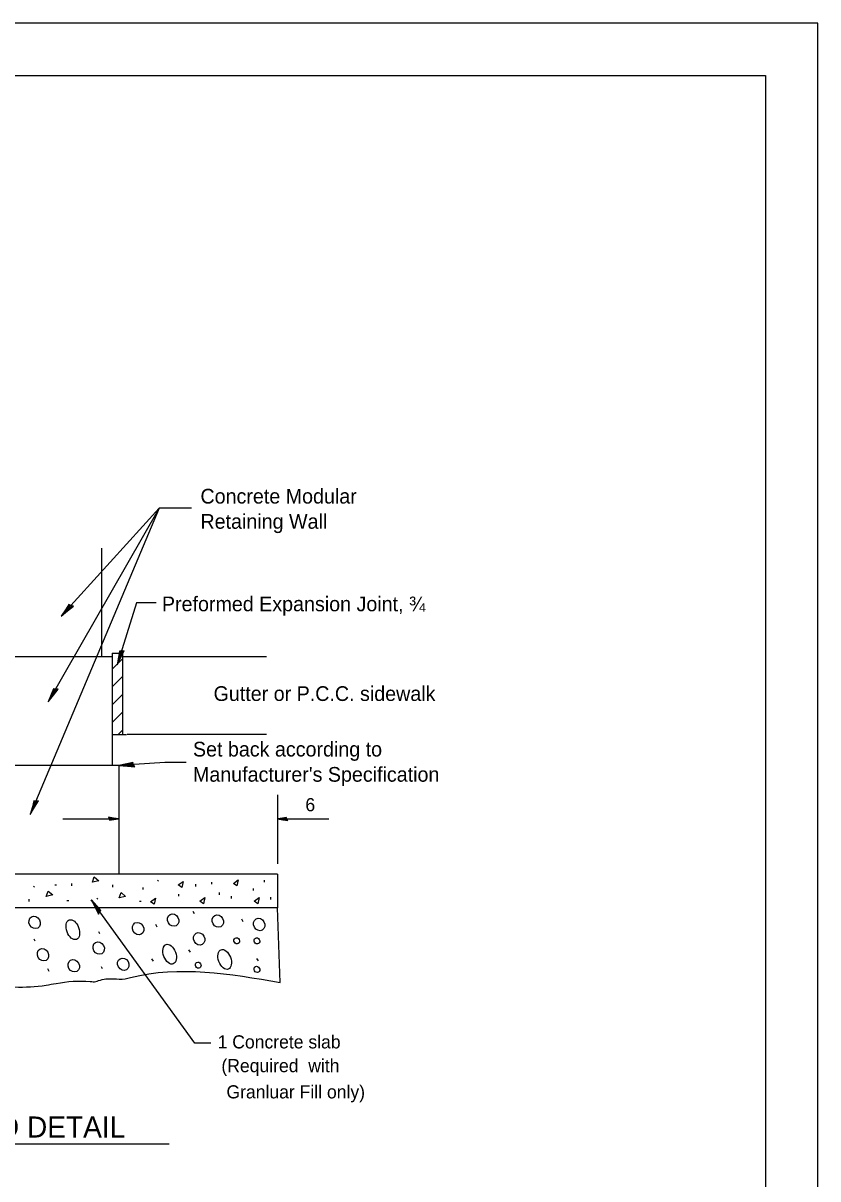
# Model space of a CAD drawing. Extents: x 0 to 2.83, y 0 to 1.83.
# Drawn here: x 2.203 to 2.833, y 0.917 to 1.833 of the extents above; entities that cross this region are included whole.
import ezdxf

# ---------------------------------------------------------------- set-up
doc = ezdxf.new("R2010")
doc.units = 0
for name, color, linetype in [('RD_Pr_Roadway_Dimensions', 7, 'Continuous'), ('RD_Pr_Roadway_Notes', 7, 'Continuous'), ('SH_General_Details', 7, 'Continuous'), ('SH_Printer_Plotting_Border', 7, 'Continuous')]:
    doc.layers.add(name, color=color, linetype=linetype)

msp = doc.modelspace()

# ---------------------------------------------------------------- linework, layer by layer
at = {"layer": 'RD_Pr_Roadway_Dimensions'}
for p, q in [((2.404523352252005, 1.2213001310621703), (2.404523352252005, 1.1664201310669386)), ((2.234265018926619, 1.2021484644015634), (2.2788783522710783, 1.2021484644015634)), ((2.404523352252005, 1.2021484644015634), (2.4454366855882688, 1.2021484644015634))]:
    msp.add_line(p, q, dxfattribs=at)
for points in [[(2.271228352255432, 1.2022567977306748), (2.2714866855808182, 1.2011201310751345), (2.2747150189348146, 1.2016117977296317), (2.2788783522710783, 1.2021484644015634), (2.274436685588269, 1.2027567977306748), (2.2705450189374967, 1.2034401310679819), (2.271228352255432, 1.2022567977306748), (2.2715700189136547, 1.2015067977306748), (2.276078352239041, 1.202153464396795), (2.271148352252005, 1.203020131071409), (2.2718783522710786, 1.2020484643970932), (2.2739533522390407, 1.2021817977425957), (2.2719566855691955, 1.2024867977296319)], [(2.412173352267651, 1.202040131071707), (2.411915018902777, 1.2031784644124413), (2.4086866855882687, 1.2026867977378275), (2.404523352252005, 1.2021484644015634), (2.4089650189348144, 1.201540131071707), (2.4128566855855866, 1.2008567977344002), (2.412173352267651, 1.202040131071707), (2.4118316855691955, 1.202790131071707), (2.407323352243809, 1.202145131071409), (2.4122533522710783, 1.201278464396795), (2.4115233522520048, 1.2022484644052889), (2.4094483522438095, 1.2021151310799028), (2.4114450189136547, 1.2018117977378273)]]:
    msp.add_lwpolyline(points, dxfattribs=at)
at = {"layer": 'RD_Pr_Roadway_Notes'}
for p, q in [((2.3106666855678544, 1.4486651310717071), (2.208531685577391, 1.2057717977364864)), ((2.3106666855678544, 1.4486651310717071), (2.2228100189231914, 1.2950701310632133)), ((2.232923352267651, 1.3629384644029046), (2.3106666855678544, 1.4486651310717071)), ((2.336445018913655, 1.4486651310717071), (2.3106666855678544, 1.4486651310717071)), ((2.2929100189075453, 1.373653464396795), (2.277545018937497, 1.3242417977449799)), ((2.3084816855855865, 1.373653464396795), (2.2929100189075453, 1.373653464396795)), ((2.315171685602574, 1.2468501310740914), (2.2788783522710783, 1.244586797734102)), ((2.332280018912314, 1.2468501310740914), (2.315171685602574, 1.2468501310740914)), ((2.3390116855964647, 1.0242034644087161), (2.2567716855869278, 1.1379684644137824)), ((2.3516900189184233, 1.0242034644087161), (2.3390116855964647, 1.0242034644087161)), ((1.9557516856060013, 0.9443367977341022), (2.3186633522377, 0.9443367977341022))]:
    msp.add_line(p, q, dxfattribs=at)
for points in [[(2.24075835226631, 1.371328464408716), (2.239230018920509, 1.3721934643981362), (2.2365166855916963, 1.3681034644042458), (2.232923352267651, 1.3629384644029046), (2.2380766855739638, 1.367258464395752), (2.24275835226631, 1.370895131071409), (2.24075835226631, 1.371328464408716), (2.2395750189088863, 1.3717084644039477), (2.2357466855712813, 1.3660367977415526), (2.2416833522581143, 1.3706467977364862), (2.2398700189062044, 1.370816797733059), (2.2379266855978055, 1.3683801310655976), (2.2402716855869276, 1.3702934644018616)], [(2.2811133522458955, 1.335151797731718), (2.2793633522458956, 1.3352934644018615), (2.2786266856060013, 1.3304401310679819), (2.277545018937497, 1.3242417977449799), (2.2803966855869278, 1.3303317977388704), (2.283110018915741, 1.3356017977391685), (2.2811133522458955, 1.335151797731718), (2.2798800189361557, 1.3349984644052888), (2.278800018932728, 1.3282417977449799), (2.2822383522458956, 1.3349251310621704), (2.280523352252005, 1.3343151310679817), (2.2797883522377, 1.3312867977415528), (2.281108352250664, 1.334008464395752)], [(2.2286533522472367, 1.3049501310785616), (2.2269766855903548, 1.3054651310642564), (2.225206685569195, 1.300886797746023), (2.2228100189231914, 1.2950701310632133), (2.2269116855726225, 1.3003984644015636), (2.2307000189088866, 1.3049567977388705), (2.2286533522472367, 1.3049501310785616), (2.2274166855678543, 1.305066797733059), (2.224900018917082, 1.2987051310737934), (2.2297050189041183, 1.3044851310645544), (2.2278966855869275, 1.3042601310809459), (2.226523352252005, 1.301461797734102), (2.2284016855821593, 1.3038351310690248)], [(2.2903433522649688, 1.2451334643957521), (2.2898533522554323, 1.2468184643981362), (2.285056685593037, 1.245781797746321), (2.2788783522710783, 1.244586797734102), (2.285585018939583, 1.2440884643991794), (2.291475018925278, 1.2434284644124414), (2.2903433522649688, 1.2451334643957521), (2.2897616855964644, 1.2462317977344002), (2.283063352253346, 1.2448384643991792), (2.290531685577391, 1.2440017977354432), (2.289351685590355, 1.2453884644111002), (2.286260018931387, 1.2449967977402117), (2.289275018917082, 1.2447317977344001)], [(2.2131350189313874, 1.2162867977415528), (2.211406685577391, 1.2165951310788596), (2.2102066855691955, 1.211836797734102), (2.208531685577391, 1.2057717977364864), (2.2119583522342725, 1.211558464407673), (2.215165018902777, 1.2165417977367843), (2.2131350189313874, 1.2162867977415528), (2.211891685591696, 1.2162534644005205), (2.210166685567854, 1.209633464395752), (2.214233352250664, 1.215951797743639), (2.2124666855998916, 1.2155101310809457), (2.2114433522485775, 1.212566797733059), (2.2130200189218505, 1.2151501310666408)], [(2.263446685578732, 1.128363464394709), (2.2646350189313873, 1.1296551310618723), (2.2612933522724195, 1.1332384643947089), (2.257085018939583, 1.1379384644029047), (2.2601050189205094, 1.1319267977473642), (2.262571685578732, 1.1265217977364863), (2.263446685578732, 1.128363464394709), (2.264093352264969, 1.1294384644029045), (2.259460018939583, 1.1344801310693229), (2.262571685578732, 1.1276351310809458), (2.2631550189123137, 1.1293551310693228), (2.2612383522458956, 1.1318134644029045), (2.2625433522724197, 1.1290934644137824)]]:
    msp.add_lwpolyline(points, dxfattribs=at)
at = {"layer": 'SH_General_Details'}
for p, q in [((2.833327666646799, 1.8333333334724111), (-5.666646798514799e-06, 1.8333333334922792)), ((2.833327666666666, 0), (2.833327666666666, 1.8333333334922792)), ((2.2650033522710786, 1.4169434643981362), (2.2650033522710786, 1.3307651310761774)), ((2.2735033522710784, 1.3307651310761774), (2.008955018904118, 1.3307651310761774)), ((2.2735033522710784, 1.333520131071409), (2.2735033522710784, 1.244586797734102)), ((2.2735033522710784, 1.333520131071409), (2.2816533522472366, 1.333520131071409)), ((2.2816533522472366, 1.333520131071409), (2.2816533522472366, 1.2692251310740912)), ((2.3958083522581144, 1.3307651310761774), (2.2816533522472366, 1.3307651310761774)), ((2.2735033522710784, 1.3209934644100572), (2.2816533522472366, 1.3291434644063318)), ((2.2735033522710784, 1.3068501310740912), (2.2816533522472366, 1.315000131070366)), ((2.2735033522710784, 1.2927067977388704), (2.2816533522472366, 1.3008567977344)), ((2.2735033522710784, 1.278566797733059), (2.2816533522472366, 1.2867167977293337)), ((2.2735033522710784, 1.2692251310740912), (2.2848683522411273, 1.2692251310740912)), ((2.27830501892796, 1.2692251310740912), (2.2816533522472366, 1.2725734644134845)), ((2.3958083522581144, 1.2692251310740912), (2.28530501892796, 1.2692251310740912)), ((2.2788783522710783, 1.244586797734102), (2.015656685577391, 1.244586797734102)), ((2.2788783522710783, 1.244586797734102), (2.2788783522710783, 1.1583984644015635)), ((2.404523352252005, 1.1583984644015635), (1.8938483522602005, 1.1583984644015635)), ((2.257920018937497, 1.1520151310761775), (2.25933668560466, 1.1562451310751345)), ((2.25933668560466, 1.1562451310751345), (2.2630033522710784, 1.1531401310761775)), ((2.404523352252005, 1.1583984644015635), (2.404523352252005, 1.1315367977415527)), ((2.2113233522438094, 1.148065131067982), (2.2118866855964643, 1.1489117977415526)), ((2.2279900189109725, 1.1497534644005205), (2.229398352252005, 1.1497534644005205)), ((2.241545018937497, 1.1491901310679817), (2.241545018937497, 1.1508901310761774)), ((2.2630033522710784, 1.1531401310761775), (2.257920018937497, 1.1520151310761775)), ((2.274023352252005, 1.148065131067982), (2.274023352252005, 1.1497651310761774)), ((2.298023352252005, 1.146086797734102), (2.298023352252005, 1.1477867977415528)), ((2.3095950189300463, 1.1528701310751344), (2.310156685577391, 1.153711797734102)), ((2.3259816855855866, 1.149798464397093), (2.329931685593037, 1.1526201310751343)), ((2.328806685593037, 1.1478201310632135), (2.3259816855855866, 1.149798464397093)), ((2.329931685593037, 1.1526201310751343), (2.328806685593037, 1.1478201310632135)), ((2.3399783522554323, 1.148673464397093), (2.3399783522554323, 1.1503734644052888)), ((2.352448352243809, 1.1503367977341021), (2.352448352243809, 1.1520367977415527)), ((2.3696283522710786, 1.1510451310669387), (2.373578352239041, 1.1538651310799029)), ((2.3724533522390407, 1.1490651310679818), (2.3696283522710786, 1.1510451310669387)), ((2.373578352239041, 1.1538651310799029), (2.3724533522390407, 1.1490651310679818)), ((2.3857066855691955, 1.1453484644090142), (2.3857066855691955, 1.147048464397093)), ((2.3944366855882686, 1.1519984644052887), (2.3944366855882686, 1.1536984644134844)), ((2.207656685577391, 1.1367734644015635), (2.207656685577391, 1.1384734644090142)), ((2.22121168560466, 1.140723464409014), (2.2226283522710784, 1.144953464408716)), ((2.226295018937497, 1.141848464409014), (2.22121168560466, 1.140723464409014)), ((2.2226283522710784, 1.144953464408716), (2.226295018937497, 1.141848464409014)), ((2.237595018930046, 1.137336797734102), (2.2390033522710784, 1.137336797734102)), ((2.261595018930046, 1.138461797734102), (2.262156685577391, 1.1393067977425957)), ((2.2790950189300463, 1.139598464409014), (2.2805116855964647, 1.143828464408716)), ((2.2841783522628827, 1.140723464409014), (2.2790950189300463, 1.139598464409014)), ((2.2805116855964647, 1.143828464408716), (2.2841783522628827, 1.140723464409014)), ((2.2951983522438093, 1.1370451310669387), (2.2966066855855867, 1.1370451310669387)), ((2.3039483522438093, 1.1364951310751343), (2.307898352252005, 1.1393151310679819)), ((2.307898352252005, 1.1393151310679819), (2.306773352252005, 1.1345151310761774)), ((2.3262616855964646, 1.140778464396795), (2.3262616855964646, 1.1424784644042458)), ((2.343023352252005, 1.1369117977415526), (2.3469733522602008, 1.1397317977344001)), ((2.3458483522602007, 1.1349317977425957), (2.343023352252005, 1.1369117977415526)), ((2.3469733522602008, 1.1397317977344001), (2.3458483522602007, 1.1349317977425957)), ((2.358686685588269, 1.1420234644015634), (2.358686685588269, 1.1437234644090142)), ((2.3682483522363587, 1.1391117977296317), (2.3682483522363587, 1.1408117977378274)), ((2.386256685601233, 1.1369117977415526), (2.3902066855691952, 1.1397317977344001)), ((2.389081685569195, 1.1349317977425957), (2.386256685601233, 1.1369117977415526)), ((2.3902066855691952, 1.1397317977344001), (2.389081685569195, 1.1349317977425957)), ((2.399423352267651, 1.138281797746321), (2.399423352267651, 1.1399817977344002)), ((2.404523352252005, 1.1315367977415527), (1.894390018926619, 1.1315367977415527)), ((2.306773352252005, 1.1345151310761774), (2.3039483522438093, 1.1364951310751343)), ((2.337545018937497, 1.1291284644005204), (2.338523352252005, 1.1271701310669386)), ((2.307928352262883, 1.1185984644090141), (2.3089066855773908, 1.1166401310761775)), ((2.3761533522472367, 1.1228117977378274), (2.377131685601233, 1.1208651310799027)), ((2.2625233522520047, 1.1129817977344), (2.2635033522710786, 1.1112734644015636)), ((2.211253352271078, 1.1071284644005204), (2.2122316855855866, 1.1054201310669387)), ((2.304678352262883, 1.0911484644015634), (2.3058866855964646, 1.0894317977425958)), ((2.3341366855964645, 1.0983567977344002), (2.3353650189109727, 1.0964117977415526)), ((2.3880900189348147, 1.0915401310717072), (2.3893066855930374, 1.0895817977388704)), ((2.2222400189109726, 1.0834401310679818), (2.223220018930046, 1.0814817977344002)), ((2.2647116856046603, 1.0851617977415526), (2.265690018918423, 1.0834401310679818))]:
    msp.add_line(p, q, dxfattribs=at)
msp.add_lwpolyline([(0.16666099999999995, 1.791666666825613), (2.791661000019868, 1.791666666825613), (2.791661000019868, 0.04166666682561239), (0.16666099999999995, 0.04166666682561239)], close=True, dxfattribs=at)
msp.add_lwpolyline([(2.4068566855855864, 1.0724617977341022), (2.404523352252005, 1.1315367977415527)], dxfattribs=at)
for centre, major_axis, ratio in [((2.321866937862395, 1.1219225850698853), (-0.0024629214344504035, 0.004440538136000583), 0.8585671109626024), ((2.211971104528813, 1.1200475850698854), (-0.0024629214344504035, 0.004440538136000583), 0.8585671109626024), ((2.2422815211877807, 1.1143475850616897), (-0.0028555479665834612, 0.007722639700762808), 0.5924140219829904), ((2.294064854528813, 1.1152038350698854), (-0.0024629214344504035, 0.004440538136000583), 0.8585671109626024), ((2.3573148545288127, 1.121130918403467), (-0.0024629214344504035, 0.004440538136000583), 0.8585671109626024), ((2.390089854504971, 1.118439251740774), (-0.0024629214344504035, 0.004440538136000583), 0.8585671109626024), ((2.3425231878623944, 1.107037168403467), (-0.0024629214344504035, 0.004440538136000583), 0.8585671109626024), ((2.2186169378623948, 1.094443418403467), (-0.0024629214344504035, 0.004440538136000583), 0.8585671109626024), ((2.262825271195976, 1.0997142517363037), (-0.0024629214344504035, 0.004440538136000583), 0.8585671109626024), ((2.3190836045213623, 1.0948580017288532), (-0.0028555479665834612, 0.007722639700762808), 0.5924140219829904), ((2.372339854504971, 1.10544758506616), (-0.0012314607279942749, 0.002220269087416453), 0.8585672626459757), ((2.3883106878467486, 1.10544758506616), (-0.0012314607279942749, 0.002220269087416453), 0.8585672626459757), ((2.243033604528813, 1.0857142517363036), (-0.0024629214344504035, 0.004440538136000583), 0.8585671109626024), ((2.2822940211959764, 1.0868809184034671), (-0.0024629214344504035, 0.004440538136000583), 0.8585671109626024), ((2.362760687854199, 1.0907184183989966), (-0.0028555479665834612, 0.007722639700762808), 0.5924140219829904), ((2.3417315211959764, 1.0861475850736106), (-0.0012314607279942749, 0.002220269087416453), 0.8585672626459757), ((2.3883106878467486, 1.0828225850661601), (-0.0012314607279942749, 0.002220269087416453), 0.8585672626459757)]:
    msp.add_ellipse(centre, major_axis=major_axis, ratio=ratio, dxfattribs=at)
msp.add_spline([(1.9819816855855867, 1.0724617977341022), (1.9953866855964646, 1.0724617977341022), (2.0012533522710783, 1.0717234644090141), (2.009303352262883, 1.0724617977341022), (2.029565018918423, 1.0724617977341022), (2.038356685585587, 1.0717234644090141), (2.0478866855964646, 1.0717234644090141), (2.0581366855964647, 1.0709951310751344), (2.078648352252005, 1.0709951310751344), (2.104531685577391, 1.0695367977415526), (2.1533866855964643, 1.0695367977415526), (2.1585116855964643, 1.0702651310761775), (2.1709616856046603, 1.0702651310761775), (2.2210116855964643, 1.0702651310761775), (2.2290733522438093, 1.0717234644090141), (2.256170018937497, 1.073190131067982), (2.260573352243809, 1.073190131067982), (2.2627616855964643, 1.0739201310669388), (2.2744816855855867, 1.0753901310761775), (2.2837616855964646, 1.0753901310761775), (2.288148352252005, 1.0763701310751344), (2.4068566855855864, 1.0724617977341022)], degree=3, dxfattribs=at)
at = {"layer": 'SH_Printer_Plotting_Border'}
msp.add_lwpolyline([(-5.666646798514799e-06, 0), (2.8333276668454803, 0), (2.8333276668454803, 1.8333333334922792), (-5.666646798514799e-06, 1.8333333334922792)], close=True, dxfattribs=at)

# ---------------------------------------------------------------- texts
at = {"layer": 'RD_Pr_Roadway_Dimensions'}
msp.add_text('6', height=0.01041668, dxfattribs=at).set_placement((2.426755786997257, 1.208261811079582))
at = {"layer": 'RD_Pr_Roadway_Notes'}
for s, height, p in [('Concrete Modular', 0.011666669999999999, (2.3435283522472368, 1.4522884644066298)), ('Retaining Wall', 0.011666669999999999, (2.3435283522472368, 1.4322884644066298)), ('Preformed Expansion Joint, ¾', 0.011666669999999999, (2.3129730848162704, 1.3668525165639172)), ('Gutter or P.C.C. sidewalk', 0.011666669999999999, (2.3539468609876937, 1.2957201310788597)), ('Set back according to', 0.011666669999999999, (2.3375783522390408, 1.25166346440663)), ("Manufacturer's Specification", 0.011666669999999999, (2.3375783522390408, 1.23166346440663)), ('1 Concrete slab', 0.010416670000000001, (2.357132388153923, 1.0201285396662925)), ('(Required  with', 0.010416670000000001, (2.3601457214745403, 1.0012868729879534)), ('Granluar Fill only)', 0.010416670000000001, (2.364157388169569, 0.980495206321535)), ('LEVELING BASE PAD DETAIL', 0.016666670000000005, (1.9730152819677214, 0.949488464394709))]:
    msp.add_text(s, height=height, dxfattribs=at).set_placement(p)

doc.saveas('drawing.dxf')
